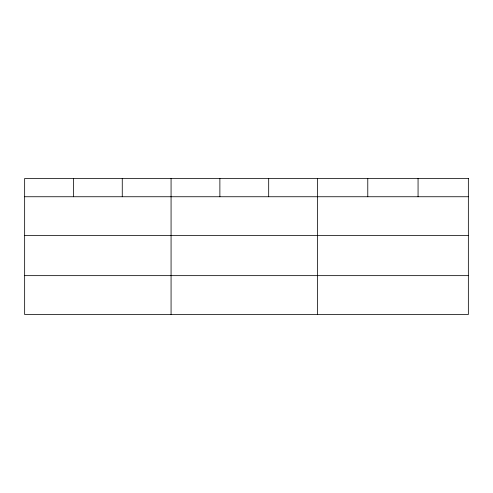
<?xml version="1.0" encoding="UTF-8"?>
<svg xmlns="http://www.w3.org/2000/svg" width="493" height="493" viewBox="0 0 493 493"><rect width="100%" height="100%" fill="white"/><g stroke="black" fill="none" stroke-linecap="round" stroke-linejoin="round"><path stroke-width="0.74" d="M24.65 196.744L468.35 196.744M24.65 235.611L468.35 235.611M24.65 275.649L468.35 275.649M418.064 178.484L418.064 196.744M367.778 178.484L367.778 196.744M317.492 178.484L317.492 314.516M268.685 178.484L268.685 196.744M219.878 178.484L219.878 196.744M171.071 178.484L171.071 314.516M122.264 178.484L122.264 196.744M73.457 178.484L73.457 196.744M468.35 178.484L24.65 178.484L24.65 314.516L468.35 314.516L468.35 178.484"/></g></svg>
